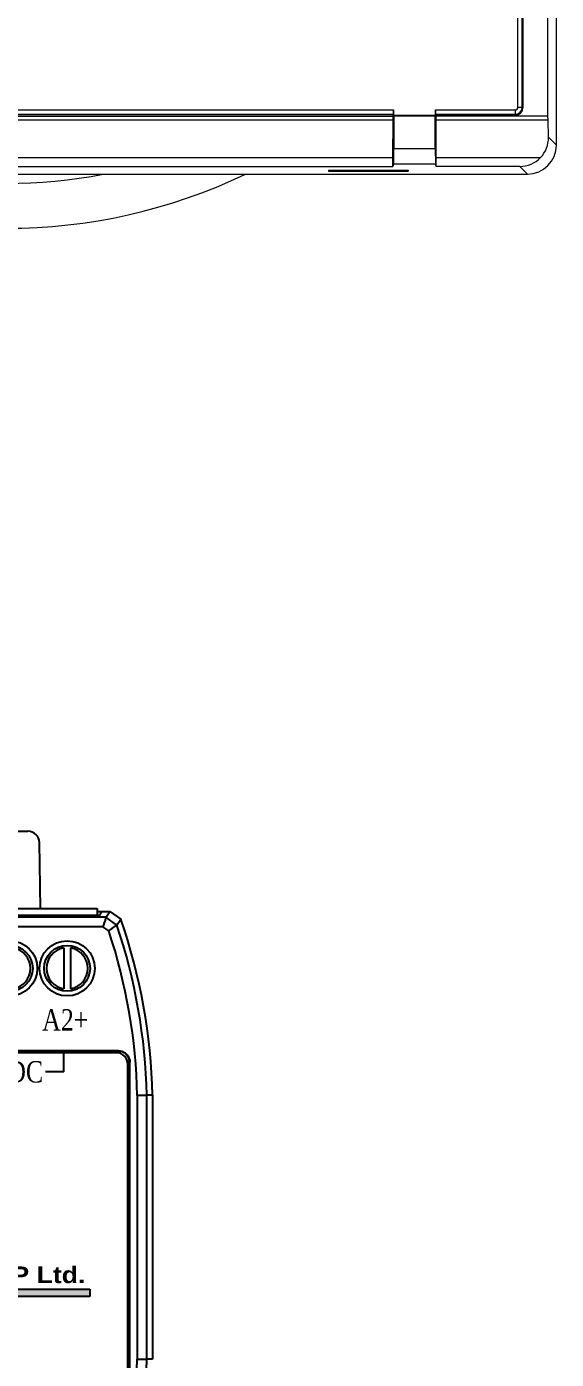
# Model space of a CAD drawing. Header units: millimetres. Extents: x 25 to 865, y 25 to 606.
# Drawn here: x 701.13 to 714.97, y 440.38 to 475.2 of the extents above; entities that cross this region are included whole.
import ezdxf
from ezdxf.enums import TextEntityAlignment as Align

# ---------------------------------------------------------------- set-up
doc = ezdxf.new("R2010")
doc.units = ezdxf.units.MM
doc.layers.add('02___PRT_ALL_AXES', color=7, linetype='Continuous')
doc.layers.add('40', color=4, linetype='Continuous')
doc.styles.add('SS', font='batang.ttc', dxfattribs={"width": 0.8})
doc.styles.get("Standard").update_dxf_attribs({"font": 'BareunDotumPro1.ttf'})

# ---------------------------------------------------------------- blocks, each defined once
blk = doc.blocks.new('ccomct')
blk.add_hatch(color=5).paths.add_polyline_path([(1400.852, 325.417), (1400.852, 325.613), (1404.293, 325.613), (1404.293, 325.417)])
at = {"color": 7, "linetype": 'Continuous'}
for p, q in [((1402.409, 337.577), (1402.672, 337.577)), ((1403.003, 335.552), (1402.972, 337.282)), ((1404.711, 335.328), (1383.147, 335.328)), ((1404.543, 335.375), (1383.315, 335.375)), ((1389.41, 335.552), (1404.485, 335.552)), ((1404.485, 335.552), (1404.485, 335.375)), ((1404.485, 335.477), (1404.817, 335.477)), ((1404.593, 335.477), (1404.543, 335.375)), ((1404.995, 335.124), (1404.711, 335.328)), ((1404.817, 335.477), (1405.1, 335.275)), ((1404.631, 335.079), (1383.226, 335.079)), ((1404.785, 334.969), (1404.631, 335.079)), ((1403.608, 334.524), (1403.608, 333.459)), ((1403.788, 334.524), (1403.788, 333.459)), ((1405.036, 331.839), (1382.821, 331.839)), ((1405.029, 331.832), (1382.829, 331.832)), ((1405.036, 331.839), (1405.029, 331.832)), ((1404.984, 331.787), (1382.874, 331.787)), ((1403.608, 331.284), (1403.608, 331.793)), ((1405.284, 322.967), (1405.284, 331.487)), ((1405.336, 331.539), (1405.329, 331.532)), ((1405.329, 322.922), (1405.329, 331.532)), ((1405.336, 322.914), (1405.336, 331.539)), ((1405.532, 330.675), (1405.78, 330.675)), ((1405.532, 323.783), (1405.532, 330.67)), ((1405.929, 330.677), (1405.78, 330.675)), ((1405.78, 323.778), (1405.78, 330.675)), ((1405.929, 330.677), (1405.929, 323.777)), ((1405.532, 323.778), (1405.78, 323.778)), ((1405.929, 323.777), (1405.78, 323.778))]:
    blk.add_line(p, q, dxfattribs=at)
blk.add_line((1403.608, 331.284), (1403.129, 331.284))
at = {"color": 5}
for p, q in [((1400.852, 325.613), (1404.293, 325.613)), ((1404.293, 325.613), (1404.293, 325.417)), ((1404.293, 325.417), (1400.852, 325.417))]:
    blk.add_line(p, q, dxfattribs=at)
at = {"color": 7, "linetype": 'Continuous'}
for centre, radius in [((1402.198, 333.992), 0.72), ((1403.698, 333.992), 0.72), ((1402.198, 333.992), 0.6), ((1403.698, 333.992), 0.6)]:
    blk.add_circle(centre, radius, dxfattribs=at)
for centre, radius, start, end in [((1402.672, 337.277), 0.3, 1, 90), ((1390.932, 330.349), 14.603, 1.2604, 18.4439), ((1390.932, 330.349), 14.851, 1.2571, 18.7561), ((1390.932, 330.349), 15, 1.2509, 19.1721), ((1402.198, 333.992), 0.54, 279.5941, 80.4059), ((1403.698, 333.992), 0.54, 99.5941, 260.4059), ((1403.698, 333.992), 0.54, 279.5941, 80.4059), ((1404.984, 331.487), 0.3, 0, 90), ((1390.932, 324.104), 14.603, 341.5561, 358.7396), ((1390.932, 324.104), 14.851, 341.2439, 358.7429)]:
    blk.add_arc(centre, radius, start, end, dxfattribs=at)
for points, start_tangent, end_tangent in [([(1404.711, 335.328), (1404.687, 335.246), (1404.66, 335.164), (1404.631, 335.079)], (-0.317658, -0.948205), (-0.317856, -0.948139)), ([(1404.711, 335.328), (1404.742, 335.371), (1404.78, 335.425), (1404.817, 335.477)], (0.582434, 0.812878), (0.57948, 0.814987)), ([(1404.995, 335.124), (1404.926, 335.076), (1404.856, 335.023), (1404.785, 334.969)], (-0.795313, -0.606199), (-0.797158, -0.60377)), ([(1404.995, 335.124), (1405.026, 335.168), (1405.064, 335.223), (1405.1, 335.275)], (0.574533, 0.818482), (0.571657, 0.820493)), ([(1405.329, 331.532), (1405.314, 331.624), (1405.272, 331.708), (1405.205, 331.774), (1405.122, 331.817), (1405.029, 331.832)], (0, 1), (-1, 0)), ([(1405.036, 331.839), (1405.129, 331.824), (1405.213, 331.782), (1405.279, 331.715), (1405.321, 331.632), (1405.336, 331.539)], (1, 0), (0, -1))]:
    blk.add_spline(points, degree=3, dxfattribs=dict(at, start_tangent=start_tangent, end_tangent=end_tangent))
at = {"color": 0, "insert": (1401.274, 326.203), "char_height": 0.4354, "width": 3.01923, "attachment_point": 1}
blk.add_mtext('{\\fArial Black|b0|i0|c0|p34;DSP Ltd.}', dxfattribs=at)
at = {"layer": '40', "color": 0, "style": 'SS', "width": 0.8}
for s, p in [('A2+', (1403.649, 332.366)), ('AC/DC', (1402.038, 331.009))]:
    blk.add_text(s, height=0.5597, dxfattribs=at).set_placement(p, align=Align.CENTER)
blk = doc.blocks.new('hhj')
at = {"color": 7, "lineweight": 5}
for p, q in [((1.713, 1764.368), (1.713, 1788.94)), ((0.71, 1765.364), (0.71, 1774.008)), ((0.823, 1765.364), (0.823, 1773.998)), ((0.84, 1773.156), (0.84, 1765.346)), ((1.493, 1765.122), (1.493, 1769.85)), ((0.71, 1765.364), (0.823, 1765.364)), ((0.823, 1765.364), (0.84, 1765.346)), ((-22.761, 1765.288), (-2.542, 1765.288)), ((-22.759, 1765.175), (-2.544, 1765.175)), ((-2.552, 1765.157), (-22.751, 1765.157)), ((-22.751, 1765.122), (-2.552, 1765.122)), ((-22.748, 1765.03), (-2.555, 1765.03)), ((-2.559, 1764.043), (-2.555, 1765.03)), ((-2.555, 1765.03), (-2.552, 1765.122)), ((-2.552, 1765.157), (-2.544, 1765.175)), ((-2.552, 1765.122), (-2.552, 1765.157)), ((-2.542, 1765.288), (-2.542, 1765.14)), ((-1.442, 1765.14), (-2.542, 1765.14)), ((-2.542, 1765.14), (-2.53, 1765.128)), ((-1.454, 1765.128), (-2.53, 1765.128)), ((-2.53, 1765.128), (-2.53, 1764.278)), ((-1.442, 1765.14), (-1.454, 1765.128)), ((-1.454, 1764.278), (-1.454, 1765.128)), ((-1.442, 1765.288), (0.634, 1765.288)), ((-1.442, 1765.14), (-1.442, 1765.288)), ((-1.44, 1765.175), (0.634, 1765.175)), ((-1.431, 1765.157), (-1.44, 1765.175)), ((0.651, 1765.157), (-1.431, 1765.157)), ((-1.431, 1765.157), (-1.431, 1765.122)), ((1.493, 1765.122), (-1.431, 1765.122)), ((-1.429, 1765.03), (-1.431, 1765.122)), ((-1.429, 1765.03), (1.5, 1765.03)), ((-1.425, 1764.043), (-1.429, 1765.03)), ((0.634, 1765.288), (0.634, 1765.175)), ((0.634, 1765.175), (0.651, 1765.157)), ((1.5, 1765.03), (1.493, 1765.122)), ((1.506, 1764.574), (1.5, 1765.03)), ((-2.536, 1763.88), (-2.53, 1764.278)), ((-2.53, 1764.278), (-1.454, 1764.278)), ((-1.454, 1764.278), (-1.447, 1763.88)), ((1.506, 1764.574), (1.713, 1764.368)), ((-22.744, 1764.043), (-2.559, 1764.043)), ((-2.559, 1763.813), (-2.559, 1764.043)), ((-1.425, 1764.043), (1.301, 1764.043)), ((-1.425, 1763.813), (-1.425, 1764.043)), ((-26.26, 1763.613), (0.958, 1763.613)), ((-22.744, 1763.813), (-2.559, 1763.813)), ((-4.241, 1763.716), (-2.162, 1763.716)), ((-4.241, 1763.716), (-4.241, 1763.691)), ((-4.241, 1763.691), (-2.162, 1763.691)), ((-2.536, 1763.88), (-2.559, 1763.813)), ((-2.536, 1763.88), (-1.447, 1763.88)), ((-2.162, 1763.716), (-2.162, 1763.691)), ((-1.425, 1763.813), (-1.447, 1763.88)), ((0.758, 1763.813), (-1.425, 1763.813)), ((0.758, 1763.813), (0.958, 1763.613))]:
    blk.add_line(p, q, dxfattribs=at)
for centre, radius, start, end in [((0.634, 1765.364), 0.189, 270.0447, 359.9553), ((0.634, 1765.364), 0.0755, 269.9857, 0.0143), ((-12.651, 1776.654), 13.287, 259.0772, 280.9227)]:
    blk.add_arc(centre, radius, start, end, dxfattribs=at)
for centre, major_axis, ratio, start_param, end_param in [((0.651, 1765.347), (-0.134, 0.134), 0.998783, -3.926382, -2.356803), ((-2.544, 1765.288), (0, 0.113), 0.017455, -3.106686, -1.570796), ((-1.44, 1765.288), (0, 0.113), 0.017455, -4.712389, -3.176499), ((0.956, 1764.37), (0.536, -0.536), 0.997265, -0.784029, 0.784029), ((0.749, 1764.577), (-0.331, 0.695), 0.980271, -2.776909, -2.010689), ((0.755, 1764.57), (0.536, -0.536), 0.997265, -0.784029, 0.017808)]:
    blk.add_ellipse(centre, major_axis=major_axis, ratio=ratio, start_param=start_param, end_param=end_param, dxfattribs=at)
blk.add_ellipse((-1.442, 1764.515), major_axis=(0, 0.265), ratio=0.017455, dxfattribs=at)
at = {"layer": '02___PRT_ALL_AXES', "color": 7, "lineweight": 5}
blk.add_arc((-12.651, 1776.654), 14.459, 244.485, 295.515, dxfattribs=at)

msp = doc.modelspace()

# ---------------------------------------------------------------- block references
for name, p in [('hhj', (713.254, -1292.266)), ('ccomct', (-701.514, 116.603))]:
    msp.add_blockref(name, p)

doc.saveas('drawing.dxf')
